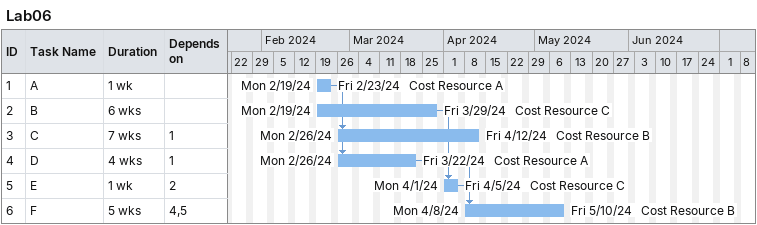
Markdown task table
Lab06

| ID | Task | Duration | Start | Finish | Predecessors | Resources |
|---|---|---|---|---|---|---|
| 1 | A | 1w | 2024-02-19 | 2024-02-23 |  | Cost Resource A |
| 2 | B | 6w | 2024-02-19 | 2024-03-29 |  | Cost Resource C |
| 3 | C | 7w | 2024-02-26 | 2024-04-12 | 1 | Cost Resource B |
| 4 | D | 4w | 2024-02-26 | 2024-03-22 | 1 | Cost Resource A |
| 5 | E | 1w | 2024-04-01 | 2024-04-05 | 2 | Cost Resource C |
| 6 | F | 5w | 2024-04-08 | 2024-05-10 | 4, 5 | Cost Resource B |
